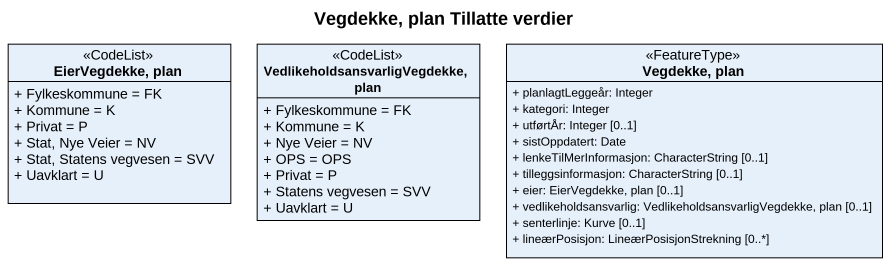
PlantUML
@startuml
title Vegdekke, plan Tillatte verdier
hide circle
hide empty members
skinparam classAttributeIconSize 0
class "EierVegdekke, plan" as EierVegdekke_plan <<CodeList>> {
  + Fylkeskommune = FK
  + Kommune = K
  + Privat = P
  + Stat, Nye Veier = NV
  + Stat, Statens vegvesen = SVV
  + Uavklart = U
}
class "VedlikeholdsansvarligVegdekke, plan" as VedlikeholdsansvarligVegdekk <<CodeList>> {
  + Fylkeskommune = FK
  + Kommune = K
  + Nye Veier = NV
  + OPS = OPS
  + Privat = P
  + Statens vegvesen = SVV
  + Uavklart = U
}
class "Vegdekke, plan" as Vegdekke_plan <<FeatureType>> {
  + planlagtLeggeår: Integer
  + kategori: Integer
  + utførtÅr: Integer [0..1]
  + sistOppdatert: Date
  + lenkeTilMerInformasjon: CharacterString [0..1]
  + tilleggsinformasjon: CharacterString [0..1]
  + eier: EierVegdekke, plan [0..1]
  + vedlikeholdsansvarlig: VedlikeholdsansvarligVegdekke, plan [0..1]
  + senterlinje: Kurve [0..1]
  + lineærPosisjon: LineærPosisjonStrekning [0..*]
}
@enduml
